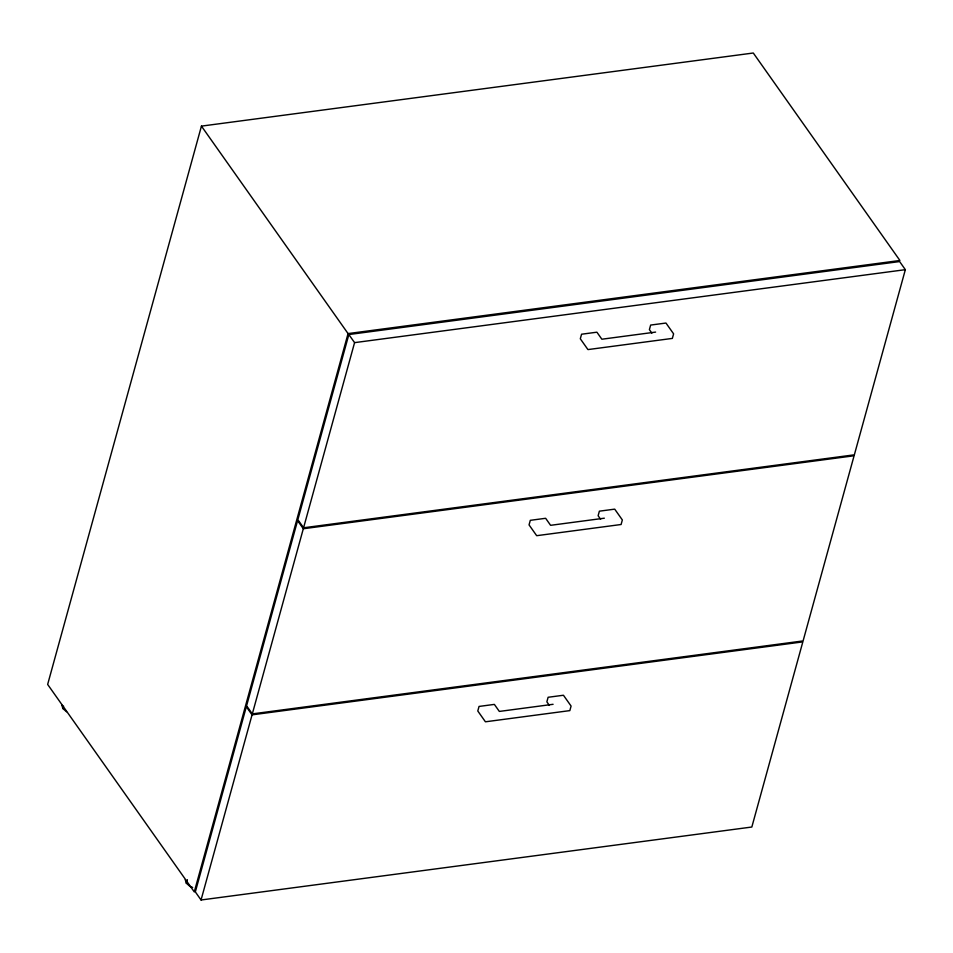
<?xml version="1.0" encoding="UTF-8"?>
<svg xmlns="http://www.w3.org/2000/svg" width="953" height="953" viewBox="0 0 953 953"><rect width="100%" height="100%" fill="white"/><g stroke="black" fill="none" stroke-linecap="round" stroke-linejoin="round"><path stroke-width="1.43" d="M201.44 126.118L47.65 684.433L194.281 891.901L348.059 333.586L201.44 126.118L753.287 53.011L899.906 260.479L348.059 333.586M66.555 711.76L62.898 708.555L63.553 706.161M192.649 887.457L190.016 886.457L186.359 883.252L187.348 879.667M348.846 334.539L297.848 519.683L303.578 527.783L854.353 454.819L905.35 269.675L899.62 261.563L348.846 334.539L354.576 342.639L303.578 527.783M201.047 899.989L252.057 714.845L246.327 706.745L195.329 891.889L201.047 899.989L751.834 827.025L802.831 641.881L252.057 714.845M252.319 713.892L303.316 528.748L297.586 520.636L246.589 705.792L252.319 713.892L803.093 640.916L854.091 455.772L303.316 528.748M354.576 342.639L905.35 269.675M655.604 332.097L601.855 339.22L596.9 332.192L581.568 334.217L580.306 338.78L587.941 349.584L672.353 338.41L673.604 333.848L665.968 323.043L650.649 325.068L649.386 329.631L651.864 333.145M604.345 518.194L550.596 525.317L545.64 518.289L530.309 520.326L529.046 524.889L536.682 535.693L621.094 524.507L622.345 519.945L614.709 509.14L599.377 511.177L598.127 515.74L600.604 519.254M553.085 704.303L499.336 711.426L494.369 704.398L479.049 706.435L477.787 710.986L485.422 721.802L569.834 710.616L571.085 706.054L563.449 695.249L548.118 697.274L546.867 701.837L549.345 705.351M185.251 879.714L186.359 883.252M61.79 705.017L62.898 708.555"/></g></svg>
